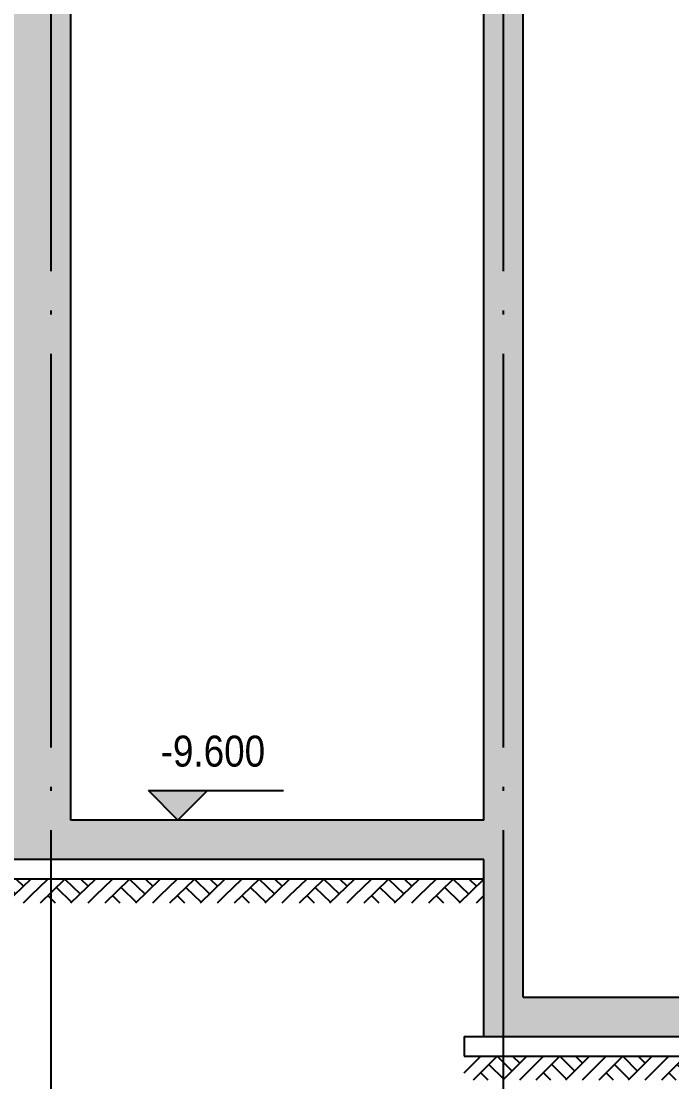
# Model space of a CAD drawing. Extents: x 718358 to 1668613, y -348838 to -159582.
# Drawn here: x 847977 to 851284, y -251570 to -246181 of the extents above; entities that cross this region are included whole.
import ezdxf

# ---------------------------------------------------------------- set-up
doc = ezdxf.new("R2010")
doc.units = 0
doc.header["$LTSCALE"] = 1000
doc.linetypes.add('DOTE', pattern=[2.42, 2, -0.2, 0.02, -0.2])
for name, color, linetype in [('建-墙体', 2, 'Continuous'), ('建-影线', 8, 'Continuous'), ('建-标高', 3, 'Continuous'), ('建-符号说明', 7, 'Continuous'), ('建-轴网', 14, 'DOTE')]:
    doc.layers.add(name, color=color, linetype=linetype)
doc.styles.add('_TCH_DIM', font='gt单线西文.shx', dxfattribs={"width": 0.8, "bigfont": 'gt单线中文.shx'})

# ---------------------------------------------------------------- blocks, each defined once
blk = doc.blocks.new('$LinePat$素土夯实')
at = {"color": 0}
for p, q in [((0, -210), (210, 0)), ((120, -300), (420, 0)), ((420, 0), (608, -188)), ((495, -300), (795, 0)), ((615, 0), (705, -90)), ((315, -105), (502, -293)), ((210, -210), (300, -300)), ((705, -300), (795, -210))]:
    blk.add_line(p, q, dxfattribs=at)

msp = doc.modelspace()

# ---------------------------------------------------------------- hatches: boundary and pattern name
at = {"layer": '建-影线'}
h = msp.add_hatch(dxfattribs=at)
h.set_pattern_fill('钢筋混凝土', color=256, scale=50, style=0)
h.set_pattern_definition([(45, (0, 0), (-88.388348, 88.388348), []), (50, (0, 0), (358.63009, -31.37607), [37.5, -412.5]), (355, (0, 0), (-69.37567, 376.09607), [30, -330]), (100.4514, (29.9, -2.6), (289.25469, 344.71977), [31.8701, -350.57106]), (46.1842, (0, 100), (533.62052, -82.7595), [56.25, -618.75]), (96.6356, (44.47, 93.1), (467.33135, 487.05894), [47.80514, -525.8565]), (351.1842, (0, 100), (467.33097, 487.0593), [45, -495]), (21, (50, 75), (298.45353, -201.30945), [37.5, -412.5]), (326, (50, 75), (121.65767, 362.57502), [30, -330]), (71.4514, (74.87, 58.22), (420.11131, 161.26525), [31.8701, -350.57106]), (37.5, (0, 0), (6.079928, 166.446927), [0, -326, 0, -335, 0, -331.25]), (7.5, (0, 0), (131.53477, 197.205856), [0, -191, 0, -318.5, 0, -126.25]), (327.5, (-111.5, 0), (266.911218, -11.277436), [0, -125, 0, -390, 0, -517.5]), (317.5, (-161.5, 0), (291.593085, 50.05249), [0, -162.5, 0, -259, 0, -367.5])])
h.paths.add_polyline_path([(857428.6, -243790), (857128.6, -243790), (857128.6, -243940), (857428.6, -243940)])
h.paths.add_polyline_path([(848228.6, -240690), (846050.5, -240690), (846050.5, -240790), (846328.6, -240790), (846328.6, -243940), (846628.6, -243940), (846628.6, -240790), (847928.6, -240790), (847928.6, -246090), (846050.5, -246090), (846050.5, -246190), (846328.6, -246190), (846328.6, -246790), (846628.6, -246790), (846628.6, -246190), (847928.6, -246190), (847928.6, -250240), (846050.5, -250240), (846050.5, -250440), (850328.6, -250440), (850328.6, -251340), (855228.6, -251340), (855228.6, -251153.8), (854928.6, -251121.5), (854928.6, -251140), (852828.6, -251140), (852828.6, -240690), (852628.6, -240690), (852628.6, -251140), (850528.6, -251140), (850528.6, -240690), (850328.6, -240690), (850328.6, -248040), (848228.6, -248040)])
h.paths.add_polyline_path([(848228.6, -248140), (850328.6, -248140), (850328.6, -250240), (848228.6, -250240)], flags=16)
h.paths.add_polyline_path([(848623.3, -250090), (848923.3, -250090), (848773.3, -250240)], flags=0)
h.paths.add_polyline_path([(857428.6, -237790), (857128.6, -237790), (857128.6, -237940), (857428.6, -237940)])
h.paths.add_polyline_path([(855228.6, -238290), (854928.6, -238290), (854928.6, -238440), (855228.6, -238440)])
h.paths.add_polyline_path([(855228.6, -243690), (854928.6, -243690), (854928.6, -243840), (855228.6, -243840)], flags=17)
h.paths.add_polyline_path([(855228.6, -235190), (857128.6, -235190), (857128.6, -236090), (857428.6, -236090), (857428.6, -235190), (857677.3, -235190), (857677.3, -235090), (857428.6, -235090), (857428.6, -234940), (857358.6, -234940), (857368.6, -234955), (857368.6, -234975), (857358.6, -234975), (857358.6, -235035), (857346.1, -235035), (857346.1, -235030), (857353.6, -235030), (857353.6, -234980), (857303.6, -234980), (857303.6, -235030), (857311.1, -235030), (857311.1, -235035), (857298.6, -235035), (857298.6, -234975), (857288.6, -234975), (857288.6, -234955), (857298.6, -234940), (857228.6, -234940), (857228.6, -235090), (854928.6, -235090), (854928.6, -236090), (855228.6, -236090)])
h.paths.add_polyline_path([(846628.6, -235190), (847928.6, -235190), (847928.6, -240690), (848228.6, -240690), (848228.6, -233734.5), (847928.6, -233734.5), (847928.6, -235090), (846528.6, -235090), (846528.6, -234940), (846328.6, -234940), (846328.6, -235040), (846050.5, -235040), (846050.5, -235140), (846328.6, -235140), (846328.6, -236090), (846628.6, -236090)])
h.paths.add_polyline_path([(850528.6, -233734.5), (850328.6, -233734.5), (850328.6, -240690), (850528.6, -240690)])
h.paths.add_polyline_path([(852828.6, -233734.5), (852628.6, -233734.5), (852628.6, -240690), (852828.6, -240690)])
h.paths.add_polyline_path([(848673.3, -250007.7), (849376.1, -250007.7), (849376.1, -249771.4), (848673.3, -249771.4)], flags=8)
h.paths.add_polyline_path([(857128.6, -242940), (857428.6, -242940), (857428.6, -242040), (857677.3, -242040), (857677.3, -241940), (857428.6, -241940), (857428.6, -240790), (857677.3, -240790), (857677.3, -240690), (854928.6, -240690), (854928.6, -243690), (855228.6, -243690), (855228.6, -240790), (857128.6, -240790)])
h.paths.add_polyline_path([(848228.6, -248140), (850328.6, -248140), (850328.6, -248040), (848228.6, -248040)], flags=16)

# ---------------------------------------------------------------- linework, layer by layer
at = {"layer": '建-墙体'}
for p, q in [((848228.6, -250240), (848228.6, -233734.5)), ((850328.6, -250240), (850328.6, -233734.5)), ((850528.6, -251140), (850528.6, -233734.5)), ((850328.6, -250240), (848228.6, -250240)), ((850328.6, -250440), (846050.5, -250440)), ((850328.6, -251340), (850328.6, -250440)), ((850328.6, -250540), (846050.5, -250540)), ((850528.6, -251140), (852628.6, -251140)), ((850228.6, -251340), (855328.6, -251340)), ((850228.6, -251340), (850228.6, -251440)), ((850228.6, -251440), (855328.6, -251440))]:
    msp.add_line(p, q, dxfattribs=at)
at = {"layer": '建-标高'}
for p, q in [((848773.3, -250240), (848623.3, -250090)), ((848623.3, -250090), (849310.7, -250090)), ((848773.3, -250240), (848923.3, -250090))]:
    msp.add_line(p, q, dxfattribs=at)
at = {"layer": '建-轴网'}
for p, q in [((848128.6, -252291), (848128.6, -223392.4)), ((850428.6, -252291), (850428.6, -223392.4))]:
    msp.add_line(p, q, dxfattribs=at)

# ---------------------------------------------------------------- block references
at = {"layer": '建-影线', "yscale": 0.4, "zscale": 0.4}
for p, xscale in [((847695.9, -250540), 0.4139387097685696), ((848025, -250540), 0.4139387097685696), ((848354.1, -250540), 0.4139387097685696), ((848683.2, -250540), 0.4139387097685696), ((849012.2, -250540), 0.4139387097685696), ((849341.3, -250540), 0.4139387097685696), ((849670.4, -250540), 0.4139387097685696), ((849999.5, -250540), 0.4139387097685696), ((850228.6, -251440), 0.4009433962260169), ((850547.3, -251440), 0.4009433962260169), ((850866.1, -251440), 0.4009433962260169), ((851184.8, -251440), 0.4009433962260169)]:
    msp.add_blockref('$LinePat$素土夯实', p, dxfattribs=dict(at, xscale=xscale))

# ---------------------------------------------------------------- texts
at = {"layer": '建-符号说明', "style": '_TCH_DIM', "width": 0.888889}
msp.add_text('-9.600', height=157.5, dxfattribs=at).set_placement((848686, -249968.3))

doc.saveas('drawing.dxf')
